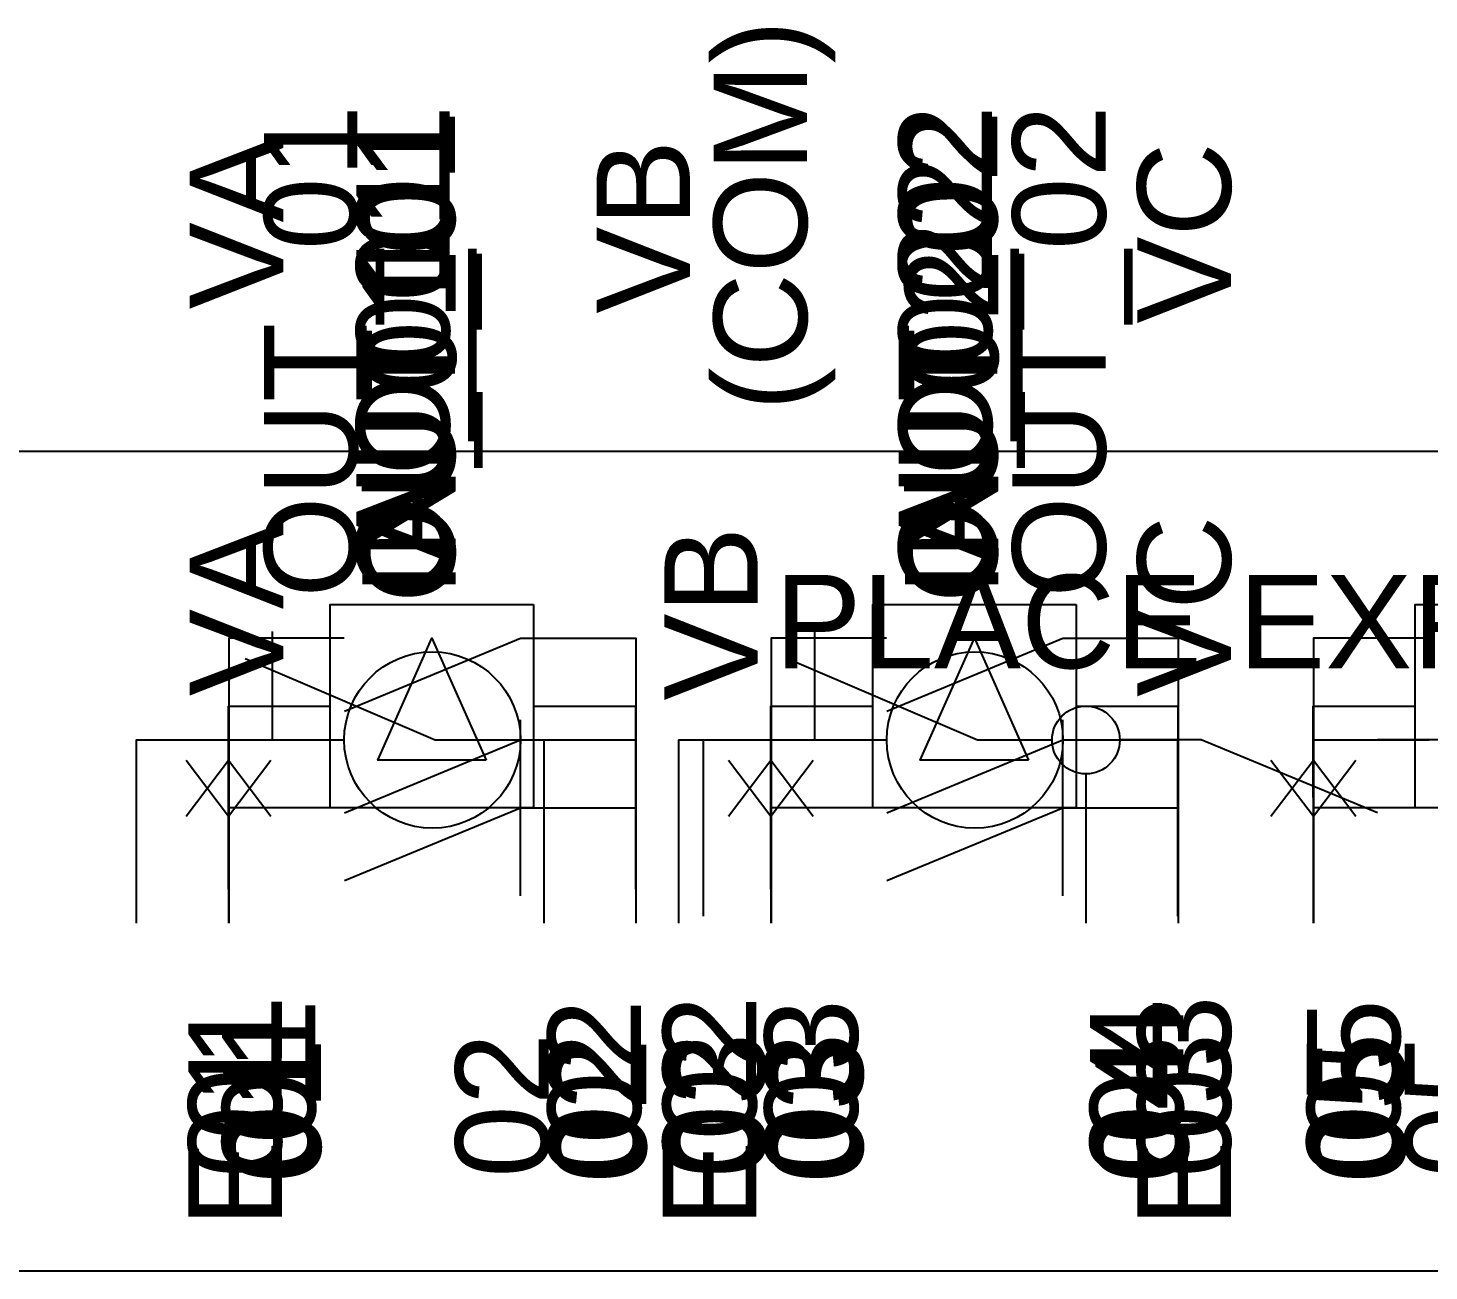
# Model space of a CAD drawing. Extents: x 1.1 to 23.7, y 0.2 to 17.2.
# Drawn here: x 9.448 to 10.482, y 3.187 to 4.104 of the extents above; entities that cross this region are included whole.
import ezdxf

# ---------------------------------------------------------------- set-up
doc = ezdxf.new("R2010")
doc.units = 0
doc.header["$MEASUREMENT"] = 0
for name, color, linetype in [('5_01__9-_0-___10__RTD___NO', 7, 'CONTINUOUS'), ('5_02__9-_B-___10__RTD____3', 7, 'CONTINUOUS'), ('5_03__9-_1-___10__RTD____4', 7, 'CONTINUOUS'), ('5_04__9-_C-___10__RTD____4', 7, 'CONTINUOUS'), ('5_05__9-_5-___10__RTD____8', 7, 'CONTINUOUS'), ('5_06__9-_6-___10__RTD____4', 7, 'CONTINUOUS'), ('5_07__9-_71___10__RTD____3', 7, 'CONTINUOUS'), ('5_08__9-_72___10__RTD____5', 7, 'CONTINUOUS'), ('5_09__9-_73___10__RTD____5', 7, 'CONTINUOUS'), ('5_10__9-_74___10__RTD____3', 7, 'CONTINUOUS'), ('5_11__9-_75___10__RTD____5', 7, 'CONTINUOUS'), ('5_12__9-_76___10__RTD____5', 7, 'CONTINUOUS'), ('5_13__9-_3-___10__RTD____8', 7, 'CONTINUOUS'), ('5_14__9-_D-___10__RTD____4', 7, 'CONTINUOUS'), ('6_01__0-__NO_CARD', 7, 'CONTINUOUS'), ('6_02__B-___3__DI___4__DO__', 7, 'CONTINUOUS'), ('6_03__1-___4__DI___4__DO', 7, 'CONTINUOUS'), ('6_04__C-___4__DI___4__FHCI', 7, 'CONTINUOUS'), ('6_05__5-___8__AI', 7, 'CONTINUOUS'), ('6_06__6-___4__AI____4__AO', 7, 'CONTINUOUS'), ('6_07__71___3__AVI', 7, 'CONTINUOUS'), ('6_08__72___5__AVI_W_MONITO', 7, 'CONTINUOUS'), ('6_09__73___5__AVI_W_ADV_ME', 7, 'CONTINUOUS'), ('6_10__74___3__AVI___4__AFD', 7, 'CONTINUOUS'), ('6_11__75___5__AVI___1__ACI', 7, 'CONTINUOUS'), ('6_12__76___5__AVI___1__ACI', 7, 'CONTINUOUS'), ('6_13__3-___8__DI', 7, 'CONTINUOUS'), ('6_14__D-___4__DI___3__DO__', 7, 'CONTINUOUS'), ('7_00______DWG_', 7, 'CONTINUOUS')]:
    doc.layers.add(name, color=color, linetype=linetype)
doc.styles.add('ARIAL', font='arial.ttf')

msp = doc.modelspace()

# ---------------------------------------------------------------- linework, layer by layer
at = {"layer": '5_02__9-_B-___10__RTD____3'}
for points in [[(9.5965, 3.4437), (9.5965, 3.5787), (9.6816, 3.5787)], [(9.6817, 3.525), (9.8117, 3.5787), (9.8966, 3.5787), (9.8966, 3.4437)], [(9.9965, 3.4437), (9.9965, 3.5787), (10.0816, 3.5787)], [(10.0817, 3.525), (10.2116, 3.5787), (10.2966, 3.5787), (10.2966, 3.4437)], [(10.3965, 3.4437), (10.3965, 3.5787), (10.4816, 3.5787)]]:
    msp.add_lwpolyline(points, dxfattribs=at)
at = {"layer": '5_03__9-_1-___10__RTD____4'}
for points in [[(9.5965, 3.4437), (9.5965, 3.5787), (9.6816, 3.5787)], [(9.6817, 3.525), (9.8117, 3.5787), (9.8966, 3.5787), (9.8966, 3.4437)], [(9.9965, 3.4437), (9.9965, 3.5787), (10.0816, 3.5787)], [(10.0817, 3.525), (10.2116, 3.5787), (10.2966, 3.5787), (10.2966, 3.4437)], [(10.3965, 3.4437), (10.3965, 3.5787), (10.4816, 3.5787)]]:
    msp.add_lwpolyline(points, dxfattribs=at)
at = {"layer": '5_04__9-_C-___10__RTD____4'}
for points in [[(9.6816, 3.6537), (9.5965, 3.6537), (9.5965, 3.4436)], [(9.6817, 3.6), (9.8116, 3.6537), (9.8966, 3.6537), (9.8966, 3.5286)], [(10.0816, 3.6537), (9.9965, 3.6537), (9.9965, 3.4436)], [(10.0817, 3.6), (10.2116, 3.6537), (10.2966, 3.6537), (10.2966, 3.5286)], [(10.4816, 3.6537), (10.3965, 3.6537), (10.3965, 3.4436)], [(9.8116, 3.4637), (9.8116, 3.5936)], [(10.2116, 3.4637), (10.2116, 3.5936)], [(9.6816, 3.5286), (9.5965, 3.5286)], [(9.6817, 3.475), (9.8116, 3.5286), (9.8966, 3.5286), (9.8966, 3.4436)], [(10.0816, 3.5286), (9.9965, 3.5286)], [(10.0817, 3.475), (10.2116, 3.5286), (10.2966, 3.5286), (10.2966, 3.4436)], [(10.4816, 3.5286), (10.3965, 3.5286)]]:
    msp.add_lwpolyline(points, dxfattribs=at)
at = {"layer": '5_05__9-_5-___10__RTD____8'}
for points in [[(9.8213, 3.6787), (9.8213, 3.5287), (9.6713, 3.5287), (9.6713, 3.6787), (9.8213, 3.6787)], [(10.2214, 3.6787), (10.2214, 3.5287), (10.0714, 3.5287), (10.0714, 3.6787), (10.2214, 3.6787)], [(10.6214, 3.6787), (10.6214, 3.5287), (10.4714, 3.5287), (10.4714, 3.6787), (10.6214, 3.6787)], [(9.7863, 3.5637), (9.7063, 3.5637), (9.7463, 3.6537), (9.7863, 3.5637)], [(10.1863, 3.5637), (10.1063, 3.5637), (10.1464, 3.6537), (10.1863, 3.5637)], [(9.5962, 3.4687), (9.5962, 3.6037), (9.6713, 3.6037)], [(9.8213, 3.6037), (9.8964, 3.6037), (9.8964, 3.4687)], [(9.9963, 3.4687), (9.9963, 3.6037), (10.0713, 3.6037)], [(10.2214, 3.6037), (10.2965, 3.6037), (10.2965, 3.4687)], [(10.3964, 3.4687), (10.3963, 3.6037), (10.4714, 3.6037)], [(9.565, 3.5225), (9.5963, 3.5637), (9.6275, 3.5225)], [(9.9651, 3.5225), (9.9963, 3.5637), (10.0275, 3.5225)], [(10.3651, 3.5225), (10.3964, 3.5637), (10.4276, 3.5225)]]:
    msp.add_lwpolyline(points, dxfattribs=at)
at = {"layer": '5_06__9-_6-___10__RTD____4'}
for points in [[(9.8213, 3.6787), (9.8213, 3.5287), (9.6713, 3.5287), (9.6713, 3.6787), (9.8213, 3.6787)], [(10.2214, 3.6787), (10.2214, 3.5287), (10.0714, 3.5287), (10.0714, 3.6787), (10.2214, 3.6787)], [(10.6214, 3.6787), (10.6214, 3.5287), (10.4714, 3.5287), (10.4714, 3.6787), (10.6214, 3.6787)], [(9.7863, 3.5637), (9.7063, 3.5637), (9.7463, 3.6537), (9.7863, 3.5637)], [(10.1863, 3.5637), (10.1063, 3.5637), (10.1464, 3.6537), (10.1863, 3.5637)], [(9.5962, 3.4687), (9.5962, 3.6037), (9.6713, 3.6037)], [(9.8213, 3.6037), (9.8964, 3.6037), (9.8964, 3.4687)], [(9.9963, 3.4687), (9.9963, 3.6037), (10.0713, 3.6037)], [(10.2214, 3.6037), (10.2965, 3.6037), (10.2965, 3.4687)], [(10.3964, 3.4687), (10.3963, 3.6037), (10.4714, 3.6037)], [(9.565, 3.5637), (9.5963, 3.5225), (9.6275, 3.5637)], [(9.9651, 3.5637), (9.9963, 3.5225), (10.0275, 3.5637)], [(10.3651, 3.5637), (10.3964, 3.5225), (10.4276, 3.5637)]]:
    msp.add_lwpolyline(points, dxfattribs=at)
at = {"layer": '5_07__9-_71___10__RTD____3'}
for points in [[(9.4106, 3.7917), (11.4666, 3.7917)], [(9.5965, 3.4487), (9.5965, 3.5787)], [(9.9465, 3.4487), (9.9465, 3.5787)], [(10.2965, 3.4487), (10.2965, 3.5787)]]:
    msp.add_lwpolyline(points, dxfattribs=at)
at = {"layer": '5_08__9-_72___10__RTD____5'}
for points in [[(9.4106, 3.7917), (11.0326, 3.7917)], [(9.5965, 3.4487), (9.5965, 3.5787)], [(9.9465, 3.4487), (9.9465, 3.5787)], [(10.2965, 3.4487), (10.2965, 3.5787)]]:
    msp.add_lwpolyline(points, dxfattribs=at)
at = {"layer": '5_09__9-_73___10__RTD____5'}
for points in [[(9.4106, 3.7917), (11.0326, 3.7917)], [(9.5965, 3.4487), (9.5965, 3.5787)], [(9.9465, 3.4487), (9.9465, 3.5787)], [(10.2965, 3.4487), (10.2965, 3.5787)]]:
    msp.add_lwpolyline(points, dxfattribs=at)
at = {"layer": '5_10__9-_74___10__RTD____3'}
for points in [[(9.4106, 3.7917), (11.7303, 3.7917)], [(9.5965, 3.4487), (9.5965, 3.5787)], [(9.9465, 3.4487), (9.9465, 3.5787)], [(10.2965, 3.4487), (10.2965, 3.5787)]]:
    msp.add_lwpolyline(points, dxfattribs=at)
at = {"layer": '5_11__9-_75___10__RTD____5'}
for points in [[(9.4107, 3.7917), (11.0327, 3.7917)], [(9.5967, 3.4487), (9.5967, 3.5787)], [(9.9466, 3.4487), (9.9466, 3.5787)], [(10.2966, 3.4487), (10.2966, 3.5787)]]:
    msp.add_lwpolyline(points, dxfattribs=at)
at = {"layer": '5_12__9-_76___10__RTD____5'}
for points in [[(9.4107, 3.7917), (11.0327, 3.7917)], [(9.5967, 3.4487), (9.5967, 3.5787)], [(9.9466, 3.4487), (9.9466, 3.5787)], [(10.2966, 3.4487), (10.2966, 3.5787)]]:
    msp.add_lwpolyline(points, dxfattribs=at)
at = {"layer": '5_13__9-_3-___10__RTD____8'}
for points in [[(9.5966, 3.4437), (9.5966, 3.5787), (9.6816, 3.5787)], [(9.8116, 3.5787), (9.8966, 3.5787), (9.8966, 3.4437)], [(9.9967, 3.4437), (9.9967, 3.5787), (10.0817, 3.5787)], [(10.2117, 3.5787), (10.2967, 3.5787), (10.2967, 3.4437)], [(10.3968, 3.4437), (10.3968, 3.5787), (10.4818, 3.5787)]]:
    msp.add_lwpolyline(points, dxfattribs=at)
for centre in [(9.7466, 3.5787), (10.1467, 3.5787)]:
    msp.add_circle(centre, 0.065, dxfattribs=at)
at = {"layer": '5_14__9-_D-___10__RTD____4'}
for points in [[(9.5285, 3.4437), (9.5285, 3.5787), (9.5285, 3.5787), (9.6286, 3.5787), (9.6286, 3.6587)], [(9.9285, 3.4437), (9.9285, 3.5787), (10.0286, 3.5787), (10.0286, 3.5787), (10.0286, 3.6587)], [(9.6086, 3.6387), (9.7486, 3.5787), (9.8287, 3.5787), (9.8287, 3.4437)], [(10.0086, 3.6387), (10.1486, 3.5787), (10.2036, 3.5787)], [(10.4436, 3.525), (10.3136, 3.5787), (10.2536, 3.5787)], [(10.5287, 3.4437), (10.5287, 3.5787), (10.4436, 3.5787)], [(10.2286, 3.5537), (10.2286, 3.4437)]]:
    msp.add_lwpolyline(points, dxfattribs=at)
msp.add_circle((10.2286, 3.5787), 0.025, dxfattribs=at)
at = {"layer": '6_02__B-___3__DI___4__DO__'}
for points in [[(9.5965, 3.4437), (9.5965, 3.5787), (9.6816, 3.5787)], [(9.6817, 3.525), (9.8117, 3.5787), (9.8966, 3.5787), (9.8966, 3.4437)], [(9.9965, 3.4437), (9.9965, 3.5787), (10.0816, 3.5787)], [(10.0817, 3.525), (10.2116, 3.5787), (10.2966, 3.5787), (10.2966, 3.4437)], [(10.3965, 3.4437), (10.3965, 3.5787), (10.4816, 3.5787)]]:
    msp.add_lwpolyline(points, dxfattribs=at)
at = {"layer": '6_03__1-___4__DI___4__DO'}
for points in [[(9.5965, 3.4437), (9.5965, 3.5787), (9.6816, 3.5787)], [(9.6817, 3.525), (9.8117, 3.5787), (9.8966, 3.5787), (9.8966, 3.4437)], [(9.9965, 3.4437), (9.9965, 3.5787), (10.0816, 3.5787)], [(10.0817, 3.525), (10.2116, 3.5787), (10.2966, 3.5787), (10.2966, 3.4437)], [(10.3965, 3.4437), (10.3965, 3.5787), (10.4816, 3.5787)]]:
    msp.add_lwpolyline(points, dxfattribs=at)
at = {"layer": '6_04__C-___4__DI___4__FHCI'}
for points in [[(9.6816, 3.6537), (9.5965, 3.6537), (9.5965, 3.4436)], [(9.6817, 3.6), (9.8116, 3.6537), (9.8966, 3.6537), (9.8966, 3.5286)], [(10.0816, 3.6537), (9.9965, 3.6537), (9.9965, 3.4436)], [(10.0817, 3.6), (10.2116, 3.6537), (10.2966, 3.6537), (10.2966, 3.5286)], [(10.4816, 3.6537), (10.3965, 3.6537), (10.3965, 3.4436)], [(9.8116, 3.4637), (9.8116, 3.5936)], [(10.2116, 3.4637), (10.2116, 3.5936)], [(9.6816, 3.5286), (9.5965, 3.5286)], [(9.6817, 3.475), (9.8116, 3.5286), (9.8966, 3.5286), (9.8966, 3.4436)], [(10.0816, 3.5286), (9.9965, 3.5286)], [(10.0817, 3.475), (10.2116, 3.5286), (10.2966, 3.5286), (10.2966, 3.4436)], [(10.4816, 3.5286), (10.3965, 3.5286)]]:
    msp.add_lwpolyline(points, dxfattribs=at)
at = {"layer": '6_05__5-___8__AI'}
for points in [[(9.8213, 3.6787), (9.8213, 3.5287), (9.6713, 3.5287), (9.6713, 3.6787), (9.8213, 3.6787)], [(10.2214, 3.6787), (10.2214, 3.5287), (10.0714, 3.5287), (10.0714, 3.6787), (10.2214, 3.6787)], [(10.6214, 3.6787), (10.6214, 3.5287), (10.4714, 3.5287), (10.4714, 3.6787), (10.6214, 3.6787)], [(9.7863, 3.5637), (9.7063, 3.5637), (9.7463, 3.6537), (9.7863, 3.5637)], [(10.1863, 3.5637), (10.1063, 3.5637), (10.1464, 3.6537), (10.1863, 3.5637)], [(9.5962, 3.4687), (9.5962, 3.6037), (9.6713, 3.6037)], [(9.8213, 3.6037), (9.8964, 3.6037), (9.8964, 3.4687)], [(9.9963, 3.4687), (9.9963, 3.6037), (10.0713, 3.6037)], [(10.2214, 3.6037), (10.2965, 3.6037), (10.2965, 3.4687)], [(10.3964, 3.4687), (10.3963, 3.6037), (10.4714, 3.6037)], [(9.565, 3.5225), (9.5963, 3.5637), (9.6275, 3.5225)], [(9.9651, 3.5225), (9.9963, 3.5637), (10.0275, 3.5225)], [(10.3651, 3.5225), (10.3964, 3.5637), (10.4276, 3.5225)]]:
    msp.add_lwpolyline(points, dxfattribs=at)
at = {"layer": '6_06__6-___4__AI____4__AO'}
for points in [[(9.8213, 3.6787), (9.8213, 3.5287), (9.6713, 3.5287), (9.6713, 3.6787), (9.8213, 3.6787)], [(10.2214, 3.6787), (10.2214, 3.5287), (10.0714, 3.5287), (10.0714, 3.6787), (10.2214, 3.6787)], [(10.6214, 3.6787), (10.6214, 3.5287), (10.4714, 3.5287), (10.4714, 3.6787), (10.6214, 3.6787)], [(9.7863, 3.5637), (9.7063, 3.5637), (9.7463, 3.6537), (9.7863, 3.5637)], [(10.1863, 3.5637), (10.1063, 3.5637), (10.1464, 3.6537), (10.1863, 3.5637)], [(9.5962, 3.4687), (9.5962, 3.6037), (9.6713, 3.6037)], [(9.8213, 3.6037), (9.8964, 3.6037), (9.8964, 3.4687)], [(9.9963, 3.4687), (9.9963, 3.6037), (10.0713, 3.6037)], [(10.2214, 3.6037), (10.2965, 3.6037), (10.2965, 3.4687)], [(10.3964, 3.4687), (10.3963, 3.6037), (10.4714, 3.6037)], [(9.565, 3.5637), (9.5963, 3.5225), (9.6275, 3.5637)], [(9.9651, 3.5637), (9.9963, 3.5225), (10.0275, 3.5637)], [(10.3651, 3.5637), (10.3964, 3.5225), (10.4276, 3.5637)]]:
    msp.add_lwpolyline(points, dxfattribs=at)
at = {"layer": '6_07__71___3__AVI'}
for points in [[(9.4106, 3.7917), (11.4666, 3.7917)], [(9.5965, 3.4487), (9.5965, 3.5787)], [(9.9465, 3.4487), (9.9465, 3.5787)], [(10.2965, 3.4487), (10.2965, 3.5787)]]:
    msp.add_lwpolyline(points, dxfattribs=at)
at = {"layer": '6_08__72___5__AVI_W_MONITO'}
for points in [[(9.4106, 3.7917), (11.0326, 3.7917)], [(9.5965, 3.4487), (9.5965, 3.5787)], [(9.9465, 3.4487), (9.9465, 3.5787)], [(10.2965, 3.4487), (10.2965, 3.5787)]]:
    msp.add_lwpolyline(points, dxfattribs=at)
at = {"layer": '6_09__73___5__AVI_W_ADV_ME'}
for points in [[(9.4106, 3.7917), (11.0326, 3.7917)], [(9.5965, 3.4487), (9.5965, 3.5787)], [(9.9465, 3.4487), (9.9465, 3.5787)], [(10.2965, 3.4487), (10.2965, 3.5787)]]:
    msp.add_lwpolyline(points, dxfattribs=at)
at = {"layer": '6_10__74___3__AVI___4__AFD'}
for points in [[(9.4106, 3.7917), (11.7303, 3.7917)], [(9.5965, 3.4487), (9.5965, 3.5787)], [(9.9465, 3.4487), (9.9465, 3.5787)], [(10.2965, 3.4487), (10.2965, 3.5787)]]:
    msp.add_lwpolyline(points, dxfattribs=at)
at = {"layer": '6_11__75___5__AVI___1__ACI'}
for points in [[(9.4106, 3.7917), (11.0326, 3.7917)], [(9.5965, 3.4487), (9.5965, 3.5787)], [(9.9465, 3.4487), (9.9465, 3.5787)], [(10.2965, 3.4487), (10.2965, 3.5787)]]:
    msp.add_lwpolyline(points, dxfattribs=at)
at = {"layer": '6_12__76___5__AVI___1__ACI'}
for points in [[(9.4106, 3.7917), (11.0326, 3.7917)], [(9.5965, 3.4487), (9.5965, 3.5787)], [(9.9465, 3.4487), (9.9465, 3.5787)], [(10.2965, 3.4487), (10.2965, 3.5787)]]:
    msp.add_lwpolyline(points, dxfattribs=at)
at = {"layer": '6_13__3-___8__DI'}
for points in [[(9.5966, 3.4437), (9.5966, 3.5787), (9.6816, 3.5787)], [(9.8116, 3.5787), (9.8966, 3.5787), (9.8966, 3.4437)], [(9.9967, 3.4437), (9.9967, 3.5787), (10.0817, 3.5787)], [(10.2117, 3.5787), (10.2967, 3.5787), (10.2967, 3.4437)], [(10.3968, 3.4437), (10.3968, 3.5787), (10.4818, 3.5787)]]:
    msp.add_lwpolyline(points, dxfattribs=at)
for centre in [(9.7466, 3.5787), (10.1467, 3.5787)]:
    msp.add_circle(centre, 0.065, dxfattribs=at)
at = {"layer": '6_14__D-___4__DI___3__DO__'}
for points in [[(9.5285, 3.4437), (9.5285, 3.5787), (9.5285, 3.5787), (9.6286, 3.5787), (9.6286, 3.6587)], [(9.9285, 3.4437), (9.9285, 3.5787), (10.0286, 3.5787), (10.0286, 3.5787), (10.0286, 3.6587)], [(9.6086, 3.6387), (9.7486, 3.5787), (9.8287, 3.5787), (9.8287, 3.4437)], [(10.0086, 3.6387), (10.1486, 3.5787), (10.2036, 3.5787)], [(10.4436, 3.525), (10.3136, 3.5787), (10.2536, 3.5787)], [(10.5287, 3.4437), (10.5287, 3.5787), (10.4436, 3.5787)], [(10.2286, 3.5537), (10.2286, 3.4437)]]:
    msp.add_lwpolyline(points, dxfattribs=at)
msp.add_circle((10.2286, 3.5787), 0.025, dxfattribs=at)
at = {"layer": '7_00______DWG_'}
msp.add_lwpolyline([(9.2208, 3.1871), (13.0907, 3.1871)], dxfattribs=at)

# ---------------------------------------------------------------- texts
at = {"layer": '5_01__9-_0-___10__RTD___NO', "style": 'ARIAL'}
msp.add_text('PLACE EXPANSION CARD LABEL HERE', height=0.068833, dxfattribs=at).set_placement((9.999, 3.6316))
at = {"layer": '5_02__9-_B-___10__RTD____3', "style": 'ARIAL'}
for s, p in [('OUT_01', (9.7593, 3.6836)), ('OUT_02', (10.1593, 3.6836)), ('01', (9.6604, 3.2558)), ('03', (10.0603, 3.2558)), ('04', (10.3004, 3.2558)), ('05', (10.4603, 3.2558)), ('02', (9.9004, 3.2558))]:
    msp.add_text(s, height=0.06883, rotation=90, dxfattribs=at).set_placement(p)
at = {"layer": '5_03__9-_1-___10__RTD____4', "style": 'ARIAL'}
for s, p in [('OUT_01', (9.7593, 3.6836)), ('OUT_02', (10.1593, 3.6836)), ('01', (9.6604, 3.2558)), ('03', (10.0603, 3.2558)), ('04', (10.3004, 3.2558)), ('05', (10.4603, 3.2558)), ('02', (9.9004, 3.2558))]:
    msp.add_text(s, height=0.06883, rotation=90, dxfattribs=at).set_placement(p)
at = {"layer": '5_04__9-_C-___10__RTD____4', "style": 'ARIAL'}
for s, p in [('OUT_01', (9.7633, 3.6798)), ('OUT_02', (10.1633, 3.6798)), ('01', (9.6644, 3.2519)), ('02', (9.9044, 3.2519)), ('03', (10.0643, 3.2519)), ('04', (10.3043, 3.2519)), ('05', (10.4643, 3.2519))]:
    msp.add_text(s, height=0.06883, rotation=90, dxfattribs=at).set_placement(p)
at = {"layer": '5_05__9-_5-___10__RTD____8', "style": 'ARIAL'}
for s, p in [('AI_01', (9.7593, 3.7095)), ('AI_02', (10.1593, 3.7095)), ('01', (9.6604, 3.2807)), ('02', (9.9004, 3.2807)), ('03', (10.0604, 3.2807)), ('04', (10.3004, 3.2807)), ('05', (10.4604, 3.2807))]:
    msp.add_text(s, height=0.06883, rotation=90, dxfattribs=at).set_placement(p)
at = {"layer": '5_06__9-_6-___10__RTD____4', "style": 'ARIAL'}
for s, p in [('AO_01', (9.7593, 3.7095)), ('AO_02', (10.1593, 3.7095)), ('01', (9.6604, 3.2807)), ('02', (9.9004, 3.2807)), ('03', (10.0604, 3.2807)), ('04', (10.3004, 3.2807)), ('05', (10.4604, 3.2807))]:
    msp.add_text(s, height=0.06883, rotation=90, dxfattribs=at).set_placement(p)
at = {"layer": '5_07__9-_71___10__RTD____3', "style": 'ARIAL'}
for s, p in [('(COM)', (10.0229, 3.8214)), ('VA', (9.6365, 3.8964)), ('VB', (9.9365, 3.8931)), ('VC', (10.3354, 3.8858)), ('VC', (10.3354, 3.6105)), ('VA', (9.6365, 3.6111)), ('VB', (9.9865, 3.6078)), ('01', (9.6354, 3.2558)), ('03', (10.3354, 3.2558)), ('02', (9.9854, 3.2558))]:
    msp.add_text(s, height=0.06883, rotation=90, dxfattribs=at).set_placement(p)
at = {"layer": '5_08__9-_72___10__RTD____5', "style": 'ARIAL'}
for s, p in [('(COM)', (10.0229, 3.8214)), ('VA', (9.6365, 3.8964)), ('VB', (9.9365, 3.8931)), ('VC', (10.3354, 3.8858)), ('VC', (10.3354, 3.6105)), ('VA', (9.6365, 3.6111)), ('VB', (9.9865, 3.6078)), ('E01', (9.6354, 3.2193)), ('E02', (9.9854, 3.2193)), ('E03', (10.3354, 3.2193))]:
    msp.add_text(s, height=0.06883, rotation=90, dxfattribs=at).set_placement(p)
at = {"layer": '5_09__9-_73___10__RTD____5', "style": 'ARIAL'}
for s, p in [('(COM)', (10.0229, 3.8214)), ('VA', (9.6365, 3.8964)), ('VB', (9.9365, 3.8931)), ('VC', (10.3354, 3.8858)), ('VC', (10.3354, 3.6105)), ('VA', (9.6365, 3.6111)), ('VB', (9.9865, 3.6078)), ('E01', (9.6354, 3.2193)), ('E02', (9.9854, 3.2193)), ('E03', (10.3354, 3.2193))]:
    msp.add_text(s, height=0.06883, rotation=90, dxfattribs=at).set_placement(p)
at = {"layer": '5_10__9-_74___10__RTD____3', "style": 'ARIAL'}
for s, p in [('(COM)', (10.0229, 3.8214)), ('VA', (9.6365, 3.8964)), ('VB', (9.9365, 3.8931)), ('VC', (10.3354, 3.8858)), ('VC', (10.3354, 3.6105)), ('VA', (9.6365, 3.6111)), ('VB', (9.9865, 3.6078)), ('01', (9.6354, 3.2558)), ('03', (10.3354, 3.2558)), ('02', (9.9854, 3.2558))]:
    msp.add_text(s, height=0.06883, rotation=90, dxfattribs=at).set_placement(p)
at = {"layer": '5_11__9-_75___10__RTD____5', "style": 'ARIAL'}
for s, p in [('(COM)', (10.023, 3.8214)), ('VA', (9.6367, 3.8964)), ('VB', (9.9366, 3.8931)), ('VC', (10.3355, 3.8858)), ('VC', (10.3355, 3.6105)), ('VA', (9.6367, 3.6111)), ('VB', (9.9866, 3.6078)), ('E01', (9.6356, 3.2193)), ('E02', (9.9856, 3.2193)), ('E03', (10.3355, 3.2193))]:
    msp.add_text(s, height=0.06883, rotation=90, dxfattribs=at).set_placement(p)
at = {"layer": '5_12__9-_76___10__RTD____5', "style": 'ARIAL'}
for s, p in [('(COM)', (10.023, 3.8214)), ('VA', (9.6367, 3.8964)), ('VB', (9.9366, 3.8931)), ('VC', (10.3355, 3.8858)), ('VC', (10.3355, 3.6105)), ('VA', (9.6367, 3.6111)), ('VB', (9.9866, 3.6078)), ('E01', (9.6356, 3.2193)), ('E02', (9.9856, 3.2193)), ('E03', (10.3355, 3.2193))]:
    msp.add_text(s, height=0.06883, rotation=90, dxfattribs=at).set_placement(p)
at = {"layer": '5_13__9-_3-___10__RTD____8', "style": 'ARIAL'}
for s, p in [('IN_01', (9.7639, 3.6846)), ('IN_02', (10.1639, 3.6846)), ('01', (9.6604, 3.2558)), ('03', (10.0603, 3.2558)), ('04', (10.3004, 3.2558)), ('05', (10.4603, 3.2558)), ('02', (9.9004, 3.2558))]:
    msp.add_text(s, height=0.06883, rotation=90, dxfattribs=at).set_placement(p)
at = {"layer": '5_14__9-_D-___10__RTD____4', "style": 'ARIAL'}
for s, p in [('OUT_01', (9.6913, 3.6836)), ('OUT_02', (10.2432, 3.6836)), ('01', (9.5924, 3.2558)), ('03', (9.9924, 3.2558)), ('04', (10.2595, 3.2558)), ('05', (10.5325, 3.2558)), ('02', (9.8324, 3.2558))]:
    msp.add_text(s, height=0.06883, rotation=90, dxfattribs=at).set_placement(p)
at = {"layer": '6_01__0-__NO_CARD', "style": 'ARIAL'}
msp.add_text('PLACE EXPANSION CARD LABEL HERE', height=0.068833, dxfattribs=at).set_placement((9.999, 3.6316))
at = {"layer": '6_02__B-___3__DI___4__DO__', "style": 'ARIAL'}
for s, p in [('OUT_01', (9.7593, 3.6836)), ('OUT_02', (10.1593, 3.6836)), ('01', (9.6604, 3.2558)), ('03', (10.0603, 3.2558)), ('04', (10.3004, 3.2558)), ('05', (10.4603, 3.2558)), ('02', (9.9004, 3.2558))]:
    msp.add_text(s, height=0.06883, rotation=90, dxfattribs=at).set_placement(p)
at = {"layer": '6_03__1-___4__DI___4__DO', "style": 'ARIAL'}
for s, p in [('OUT_01', (9.7593, 3.6836)), ('OUT_02', (10.1593, 3.6836)), ('01', (9.6604, 3.2558)), ('03', (10.0603, 3.2558)), ('04', (10.3004, 3.2558)), ('05', (10.4603, 3.2558)), ('02', (9.9004, 3.2558))]:
    msp.add_text(s, height=0.06883, rotation=90, dxfattribs=at).set_placement(p)
at = {"layer": '6_04__C-___4__DI___4__FHCI', "style": 'ARIAL'}
for s, p in [('OUT_01', (9.7633, 3.6798)), ('OUT_02', (10.1633, 3.6798)), ('01', (9.6644, 3.2519)), ('02', (9.9044, 3.2519)), ('03', (10.0643, 3.2519)), ('04', (10.3043, 3.2519)), ('05', (10.4643, 3.2519))]:
    msp.add_text(s, height=0.06883, rotation=90, dxfattribs=at).set_placement(p)
at = {"layer": '6_05__5-___8__AI', "style": 'ARIAL'}
for s, p in [('AI_01', (9.7593, 3.7095)), ('AI_02', (10.1593, 3.7095)), ('01', (9.6604, 3.2807)), ('02', (9.9004, 3.2807)), ('03', (10.0604, 3.2807)), ('04', (10.3004, 3.2807)), ('05', (10.4604, 3.2807))]:
    msp.add_text(s, height=0.06883, rotation=90, dxfattribs=at).set_placement(p)
at = {"layer": '6_06__6-___4__AI____4__AO', "style": 'ARIAL'}
for s, p in [('AO_01', (9.7593, 3.7095)), ('AO_02', (10.1593, 3.7095)), ('01', (9.6604, 3.2807)), ('02', (9.9004, 3.2807)), ('03', (10.0604, 3.2807)), ('04', (10.3004, 3.2807)), ('05', (10.4604, 3.2807))]:
    msp.add_text(s, height=0.06883, rotation=90, dxfattribs=at).set_placement(p)
at = {"layer": '6_07__71___3__AVI', "style": 'ARIAL'}
for s, p in [('(COM)', (10.0229, 3.8214)), ('VA', (9.6365, 3.8964)), ('VB', (9.9365, 3.8931)), ('VC', (10.3354, 3.8858)), ('VC', (10.3354, 3.6105)), ('VA', (9.6365, 3.6111)), ('VB', (9.9865, 3.6078)), ('01', (9.6354, 3.2558)), ('03', (10.3354, 3.2558)), ('02', (9.9854, 3.2558))]:
    msp.add_text(s, height=0.06883, rotation=90, dxfattribs=at).set_placement(p)
at = {"layer": '6_08__72___5__AVI_W_MONITO', "style": 'ARIAL'}
for s, p in [('(COM)', (10.0229, 3.8214)), ('VA', (9.6365, 3.8964)), ('VB', (9.9365, 3.8931)), ('VC', (10.3354, 3.8858)), ('VC', (10.3354, 3.6105)), ('VA', (9.6365, 3.6111)), ('VB', (9.9865, 3.6078)), ('E01', (9.6354, 3.2193)), ('E02', (9.9854, 3.2193)), ('E03', (10.3354, 3.2193))]:
    msp.add_text(s, height=0.06883, rotation=90, dxfattribs=at).set_placement(p)
at = {"layer": '6_09__73___5__AVI_W_ADV_ME', "style": 'ARIAL'}
for s, p in [('(COM)', (10.0229, 3.8214)), ('VA', (9.6365, 3.8964)), ('VB', (9.9365, 3.8931)), ('VC', (10.3354, 3.8858)), ('VC', (10.3354, 3.6105)), ('VA', (9.6365, 3.6111)), ('VB', (9.9865, 3.6078)), ('E01', (9.6354, 3.2193)), ('E02', (9.9854, 3.2193)), ('E03', (10.3354, 3.2193))]:
    msp.add_text(s, height=0.06883, rotation=90, dxfattribs=at).set_placement(p)
at = {"layer": '6_10__74___3__AVI___4__AFD', "style": 'ARIAL'}
for s, p in [('(COM)', (10.0229, 3.8214)), ('VA', (9.6365, 3.8964)), ('VB', (9.9365, 3.8931)), ('VC', (10.3354, 3.8858)), ('VC', (10.3354, 3.6105)), ('VA', (9.6365, 3.6111)), ('VB', (9.9865, 3.6078)), ('01', (9.6354, 3.2558)), ('03', (10.3354, 3.2558)), ('02', (9.9854, 3.2558))]:
    msp.add_text(s, height=0.06883, rotation=90, dxfattribs=at).set_placement(p)
at = {"layer": '6_11__75___5__AVI___1__ACI', "style": 'ARIAL'}
for s, p in [('(COM)', (10.0229, 3.8214)), ('VA', (9.6365, 3.8964)), ('VB', (9.9365, 3.8931)), ('VC', (10.3354, 3.8858)), ('VC', (10.3354, 3.6105)), ('VA', (9.6365, 3.6111)), ('VB', (9.9865, 3.6078)), ('E01', (9.6354, 3.2193)), ('E02', (9.9854, 3.2193)), ('E03', (10.3354, 3.2193))]:
    msp.add_text(s, height=0.06883, rotation=90, dxfattribs=at).set_placement(p)
at = {"layer": '6_12__76___5__AVI___1__ACI', "style": 'ARIAL'}
for s, p in [('(COM)', (10.0229, 3.8214)), ('VA', (9.6365, 3.8964)), ('VB', (9.9365, 3.8931)), ('VC', (10.3354, 3.8858)), ('VC', (10.3354, 3.6105)), ('VA', (9.6365, 3.6111)), ('VB', (9.9865, 3.6078)), ('E01', (9.6354, 3.2193)), ('E02', (9.9854, 3.2193)), ('E03', (10.3354, 3.2193))]:
    msp.add_text(s, height=0.06883, rotation=90, dxfattribs=at).set_placement(p)
at = {"layer": '6_13__3-___8__DI', "style": 'ARIAL'}
for s, p in [('IN_01', (9.7639, 3.6846)), ('IN_02', (10.1639, 3.6846)), ('01', (9.6604, 3.2558)), ('03', (10.0603, 3.2558)), ('04', (10.3004, 3.2558)), ('05', (10.4603, 3.2558)), ('02', (9.9004, 3.2558))]:
    msp.add_text(s, height=0.06883, rotation=90, dxfattribs=at).set_placement(p)
at = {"layer": '6_14__D-___4__DI___3__DO__', "style": 'ARIAL'}
for s, p in [('OUT_01', (9.6913, 3.6836)), ('OUT_02', (10.2432, 3.6836)), ('01', (9.5924, 3.2558)), ('03', (9.9924, 3.2558)), ('04', (10.2595, 3.2558)), ('05', (10.5325, 3.2558)), ('02', (9.8324, 3.2558))]:
    msp.add_text(s, height=0.06883, rotation=90, dxfattribs=at).set_placement(p)

doc.saveas('drawing.dxf')
